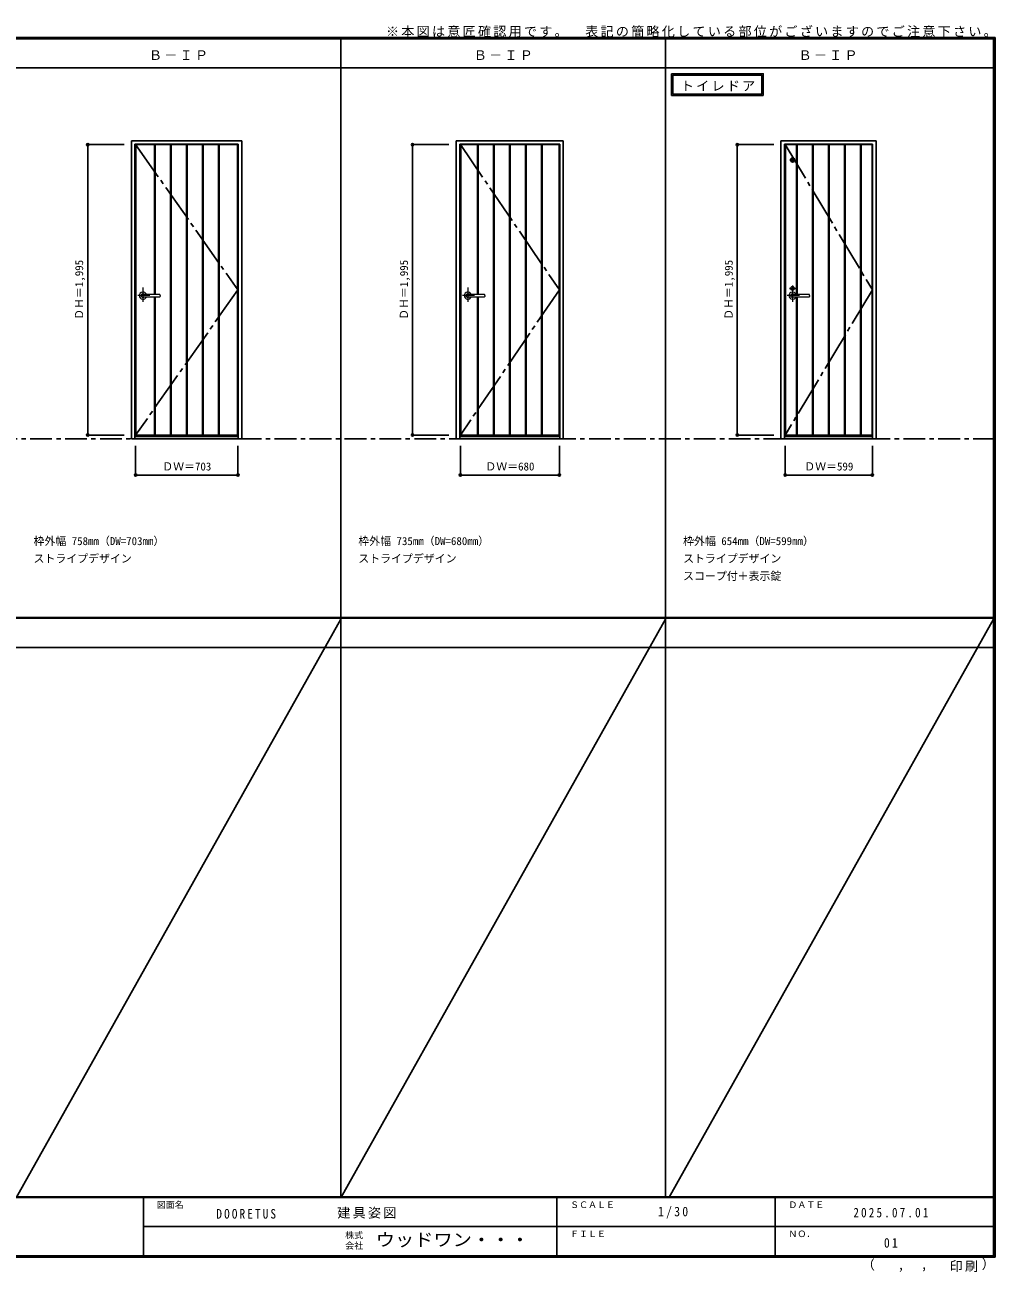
# Model space of a CAD drawing. Units: millimetres, scale not verified. Extents: x -6000 to 5700, y -4307 to 4260.
# Drawn here: x -966 to 5700, y -4307 to 4260 of the extents above; entities that cross this region are included whole.
import ezdxf
from ezdxf.enums import TextEntityAlignment as Align

# ---------------------------------------------------------------- set-up
doc = ezdxf.new("R2010")
doc.units = ezdxf.units.MM
doc.header["$LTSCALE"] = 30
doc.header["$PDMODE"] = 32
doc.header["$PDSIZE"] = 15
for name, pattern in [('CHAIN1', [8, 5, -1, 1, -1]), ('CHAIN2', [12, 9, -1, 1, -1]), ('DASHED1', [1.8, 1.2, -0.6])]:
    doc.linetypes.add(name, pattern=pattern)
for name, color, linetype in [('0-1_通り芯', 4, 'CHAIN1'), ('0-2_扉', 3, 'Continuous'), ('0-3_仕上げ', 7, 'Continuous'), ('0-4_枠', 3, 'Continuous'), ('0-7', 7, 'CHAIN2'), ('0-A_文字', 7, 'Continuous'), ('0-B_寸法', 7, 'Continuous'), ('F-1_枠', 6, 'Continuous'), ('F-A_文字', 7, 'Continuous')]:
    doc.layers.add(name, color=color, linetype=linetype)
doc.layers.add('0-5_レバー', color=7, linetype='Continuous', lineweight=18)
doc.styles.add('ＭＳ ゴシック', font='')
doc.styles.get('ＭＳ ゴシック').set_extended_font_data('MS Gothic')

msp = doc.modelspace()

# ---------------------------------------------------------------- linework, layer by layer
at = {"layer": '0-1_通り芯'}
msp.add_line((4288.5, 2450.5), (4328.5, 2450.5), dxfattribs=at)
at = {"layer": '0-2_扉'}
for p, q in [((-205.2, 3438), (497.8, 3438)), ((-205.2, 1443), (-205.2, 3438)), ((497.8, 1443), (497.8, 3438)), ((2026.4, 3438), (2706.4, 3438)), ((2026.4, 1443), (2026.4, 3438)), ((2706.4, 1443), (2706.4, 3438)), ((4258, 3438), (4857, 3438)), ((4258, 1443), (4258, 3438)), ((4857, 1443), (4857, 3438)), ((-205.2, 1443), (497.8, 1443)), ((2026.4, 1443), (2706.4, 1443)), ((4258, 1443), (4857, 1443))]:
    msp.add_line(p, q, dxfattribs=at)
at = {"layer": '0-3_仕上げ'}
for p, q in [((-205.2, 3438), (497.8, 3438)), ((-205.2, 1443), (-205.2, 3438)), ((-203.2, 1443), (-203.2, 3438)), ((-75.7, 2407.5), (-75.7, 3438)), ((-73.7, 2407.5), (-73.7, 3438)), ((-71.7, 2407.5), (-71.7, 3438)), ((34.3, 1443), (34.3, 3438)), ((36.3, 1443), (36.3, 3438)), ((38.3, 1443), (38.3, 3438)), ((144.3, 1443), (144.3, 3438)), ((146.3, 1443), (146.3, 3438)), ((148.3, 1443), (148.3, 3438)), ((254.3, 1443), (254.3, 3438)), ((256.3, 1443), (256.3, 3438)), ((258.3, 1443), (258.3, 3438)), ((364.3, 1443), (364.3, 3438)), ((366.3, 1443), (366.3, 3438)), ((368.3, 1443), (368.3, 3438)), ((495.8, 3299.5), (495.8, 3438)), ((495.8, 1443), (495.8, 3438)), ((497.8, 1443), (497.8, 3438)), ((2026.4, 3438), (2706.4, 3438)), ((2026.4, 1443), (2026.4, 3438)), ((2028.4, 1443), (2028.4, 3438)), ((2144.4, 2407.5), (2144.4, 3438)), ((2146.4, 2407.5), (2146.4, 3438)), ((2148.4, 2407.5), (2148.4, 3438)), ((2254.4, 1443), (2254.4, 3438)), ((2256.4, 1443), (2256.4, 3438)), ((2258.4, 1443), (2258.4, 3438)), ((2364.4, 1443), (2364.4, 3438)), ((2366.4, 1443), (2366.4, 3438)), ((2368.4, 1443), (2368.4, 3438)), ((2474.4, 1443), (2474.4, 3438)), ((2476.4, 1443), (2476.4, 3438)), ((2478.4, 1443), (2478.4, 3438)), ((2584.4, 1443), (2584.4, 3438)), ((2586.4, 1443), (2586.4, 3438)), ((2588.4, 1443), (2588.4, 3438)), ((2704.4, 3299.5), (2704.4, 3438)), ((2704.4, 1443), (2704.4, 3438)), ((2706.4, 1443), (2706.4, 3438)), ((4258, 3438), (4857, 3438)), ((4258, 1443), (4258, 3438)), ((4260, 1443), (4260, 3438)), ((4335.5, 2407.5), (4335.5, 3438)), ((4337.5, 2407.5), (4337.5, 3438)), ((4339.5, 2407.5), (4339.5, 3438)), ((4445.5, 1443), (4445.5, 3438)), ((4447.5, 1443), (4447.5, 3438)), ((4449.5, 1443), (4449.5, 3438)), ((4555.5, 1443), (4555.5, 3438)), ((4557.5, 1443), (4557.5, 3438)), ((4559.5, 1443), (4559.5, 3438)), ((4665.5, 1443), (4665.5, 3438)), ((4667.5, 1443), (4667.5, 3438)), ((4669.5, 1443), (4669.5, 3438)), ((4775.5, 1443), (4775.5, 3438)), ((4777.5, 1443), (4777.5, 3438)), ((4779.5, 1443), (4779.5, 3438)), ((4855, 1443), (4855, 3438)), ((-75.7, 1443), (-75.7, 2393.5)), ((-73.7, 1443), (-73.7, 2393.5)), ((-71.7, 1443), (-71.7, 2393.5)), ((2144.4, 1443), (2144.4, 2393.5)), ((2146.4, 1443), (2146.4, 2393.5)), ((2148.4, 1443), (2148.4, 2393.5)), ((4335.5, 1443), (4335.5, 2393.5)), ((4337.5, 1443), (4337.5, 2393.5)), ((4339.5, 1443), (4339.5, 2393.5)), ((-205.2, 1443), (497.8, 1443)), ((2026.4, 1443), (2706.4, 1443))]:
    msp.add_line(p, q, dxfattribs=at)
at = {"layer": '0-3_仕上げ', "color": 4, "linetype": 'DASHED1'}
for p, q in [((4297.5, 3328.1), (4313.9, 3344.5)), ((4297.58, 3338.07), (4303.93, 3344.42)), ((4301.97, 3322.67), (4319.33, 3340.03)), ((4309.72, 3320.52), (4321.48, 3332.28))]:
    msp.add_line(p, q, dxfattribs=at)
at = {"layer": '0-3_仕上げ'}
msp.add_lwpolyline([(4258, 1443), (4857, 1443), (4857, 3438)], dxfattribs=at)
msp.add_circle((4309, 3333), 15, dxfattribs=at)
at = {"layer": '0-3_仕上げ', "color": 3}
msp.add_circle((4309, 3333), 12.5, dxfattribs=at)
at = {"layer": '0-4_枠'}
for p, q in [((-234.2, 3465), (523.8, 3465)), ((-234.2, 1418), (-234.2, 3465)), ((-210.2, 3441), (499.8, 3441)), ((-210.2, 1418), (-210.2, 3441)), ((499.8, 1418), (499.8, 3441)), ((523.8, 1418), (523.8, 3465)), ((1997.4, 3465), (2732.4, 3465)), ((1997.4, 1418), (1997.4, 3465)), ((2021.4, 3441), (2708.4, 3441)), ((2021.4, 1418), (2021.4, 3441)), ((2708.4, 1418), (2708.4, 3441)), ((2732.4, 1418), (2732.4, 3465)), ((4229, 3465), (4883, 3465)), ((4229, 1418), (4229, 3465)), ((4253, 3441), (4859, 3441)), ((4253, 1418), (4253, 3441)), ((4859, 1418), (4859, 3441)), ((4883, 1418), (4883, 3465)), ((-234.2, 1418), (523.8, 1418)), ((-210.2, 1433), (499.8, 1433)), ((1997.4, 1418), (2732.4, 1418)), ((2021.4, 1433), (2708.4, 1433)), ((4229, 1418), (4883, 1418)), ((4253, 1433), (4859, 1433))]:
    msp.add_line(p, q, dxfattribs=at)
at = {"layer": '0-5_レバー', "color": 4, "linetype": 'CHAIN1'}
for p, q in [((-107.9, 2400.5), (-190.92, 2400.5)), ((-154.7, 2456.96), (-154.7, 2357.11)), ((2123.7, 2400.5), (2040.68, 2400.5)), ((2076.9, 2456.96), (2076.9, 2357.11)), ((4355.3, 2400.5), (4272.28, 2400.5)), ((4308.5, 2470.5), (4308.5, 2357.11))]:
    msp.add_line(p, q, dxfattribs=at)
at = {"layer": '0-5_レバー'}
for p, q in [((-37.7, 2400.5), (-37.7, 2405.99)), ((-37.7, 2400.5), (-37.7, 2395)), ((2193.9, 2400.5), (2193.9, 2405.99)), ((2193.9, 2400.5), (2193.9, 2395)), ((4425.5, 2400.5), (4425.5, 2405.99)), ((4425.5, 2400.5), (4425.5, 2395))]:
    msp.add_line(p, q, dxfattribs=at)
for points in [[(-144.74, 2407.49), (-145.51, 2408.28), (-147.48, 2409.65), (-149.73, 2410.66), (-152.16, 2411.29), (-154.7, 2411.5), (-157.24, 2411.29), (-159.67, 2410.66), (-161.92, 2409.65), (-163.89, 2408.28), (-165.51, 2406.61), (-166.71, 2404.71), (-167.45, 2402.65), (-167.7, 2400.5), (-167.45, 2398.35), (-166.71, 2396.29), (-165.51, 2394.39), (-163.89, 2392.72), (-161.92, 2391.35), (-159.67, 2390.34), (-157.24, 2389.71), (-154.7, 2389.5), (-152.16, 2389.71), (-149.73, 2390.34), (-147.48, 2391.35), (-145.51, 2392.72), (-144.74, 2393.51)], [(-39.2, 2407.5), (-48.93, 2407.5), (-59.11, 2407.5), (-68.71, 2407.5), (-77.7, 2407.5), (-86.11, 2407.5), (-93.92, 2407.5), (-100.74, 2407.5), (-107.04, 2407.5), (-112.8, 2407.5), (-118.05, 2407.5), (-122.84, 2407.5), (-127.5, 2407.5), (-131.7, 2407.5), (-135.45, 2407.5), (-137.45, 2407.5), (-139.3, 2407.5), (-141.31, 2407.49), (-143.72, 2407.49), (-145.21, 2407.49), (-146.75, 2407.49), (-148.27, 2407.49), (-149.37, 2407.49), (-149.83, 2407.49), (-149.83, 2407.48)], [(-39.2, 2407.5), (-48.28, 2407.5), (-48.68, 2407.5)], [(2086.86, 2407.49), (2086.09, 2408.28), (2084.12, 2409.65), (2081.88, 2410.66), (2079.44, 2411.29), (2076.9, 2411.5), (2074.36, 2411.29), (2071.93, 2410.66), (2069.68, 2409.65), (2067.71, 2408.28), (2066.09, 2406.61), (2064.89, 2404.71), (2064.15, 2402.65), (2063.9, 2400.5), (2064.15, 2398.35), (2064.89, 2396.29), (2066.09, 2394.39), (2067.71, 2392.72), (2069.68, 2391.35), (2071.93, 2390.34), (2074.36, 2389.71), (2076.9, 2389.5), (2079.44, 2389.71), (2081.88, 2390.34), (2084.12, 2391.35), (2086.09, 2392.72), (2086.86, 2393.51)], [(2192.4, 2407.5), (2182.67, 2407.5), (2172.49, 2407.5), (2162.89, 2407.5), (2153.9, 2407.5), (2145.49, 2407.5), (2137.68, 2407.5), (2130.86, 2407.5), (2124.56, 2407.5), (2118.8, 2407.5), (2113.55, 2407.5), (2108.76, 2407.5), (2104.11, 2407.5), (2099.9, 2407.5), (2096.15, 2407.5), (2094.15, 2407.5), (2092.3, 2407.5), (2090.29, 2407.49), (2087.88, 2407.49), (2086.39, 2407.49), (2084.85, 2407.49), (2083.33, 2407.49), (2082.23, 2407.49), (2081.77, 2407.49), (2081.77, 2407.48)], [(2192.4, 2407.5), (2183.32, 2407.5), (2182.92, 2407.5)], [(4318.46, 2407.49), (4317.69, 2408.28), (4315.72, 2409.65), (4313.48, 2410.66), (4311.04, 2411.29), (4308.5, 2411.5), (4305.96, 2411.29), (4303.53, 2410.66), (4301.28, 2409.65), (4299.31, 2408.28), (4297.69, 2406.61), (4296.49, 2404.71), (4295.75, 2402.65), (4295.5, 2400.5), (4295.75, 2398.35), (4296.49, 2396.29), (4297.69, 2394.39), (4299.31, 2392.72), (4301.28, 2391.35), (4303.53, 2390.34), (4305.96, 2389.71), (4308.5, 2389.5), (4311.04, 2389.71), (4313.48, 2390.34), (4315.72, 2391.35), (4317.69, 2392.72), (4318.46, 2393.51)], [(4424, 2407.5), (4414.27, 2407.5), (4404.09, 2407.5), (4394.49, 2407.5), (4385.5, 2407.5), (4377.09, 2407.5), (4369.28, 2407.5), (4362.46, 2407.5), (4356.16, 2407.5), (4350.4, 2407.5), (4345.15, 2407.5), (4340.36, 2407.5), (4335.71, 2407.5), (4331.5, 2407.5), (4327.75, 2407.5), (4325.75, 2407.5), (4323.9, 2407.5), (4321.89, 2407.49), (4319.48, 2407.49), (4317.99, 2407.49), (4316.45, 2407.49), (4314.93, 2407.49), (4313.83, 2407.49), (4313.37, 2407.49), (4313.37, 2407.48)], [(4424, 2407.5), (4414.92, 2407.5), (4414.52, 2407.5)], [(-149.68, 2393.51), (-149.55, 2393.51), (-149.11, 2393.51), (-148.39, 2393.51), (-147.37, 2393.51), (-146.11, 2393.51), (-144.76, 2393.51), (-141.9, 2393.51), (-138.92, 2393.5), (-135.9, 2393.5), (-132.86, 2393.5), (-129.79, 2393.5), (-126.71, 2393.5), (-122.71, 2393.5), (-118.3, 2393.5), (-113.33, 2393.5), (-107.8, 2393.5), (-101.71, 2393.5), (-95.06, 2393.5), (-87.85, 2393.5), (-79.26, 2393.5), (-70, 2393.5), (-60.06, 2393.5), (-49.45, 2393.5), (-39.2, 2393.5)], [(2081.92, 2393.51), (2082.05, 2393.51), (2082.49, 2393.51), (2083.21, 2393.51), (2084.23, 2393.51), (2085.49, 2393.51), (2086.84, 2393.51), (2089.7, 2393.51), (2092.68, 2393.5), (2095.7, 2393.5), (2098.74, 2393.5), (2101.81, 2393.5), (2104.89, 2393.5), (2108.89, 2393.5), (2113.3, 2393.5), (2118.27, 2393.5), (2123.8, 2393.5), (2129.89, 2393.5), (2136.54, 2393.5), (2143.75, 2393.5), (2152.34, 2393.5), (2161.6, 2393.5), (2171.54, 2393.5), (2182.15, 2393.5), (2192.4, 2393.5)], [(4313.52, 2393.51), (4313.65, 2393.51), (4314.09, 2393.51), (4314.81, 2393.51), (4315.83, 2393.51), (4317.09, 2393.51), (4318.44, 2393.51), (4321.3, 2393.51), (4324.28, 2393.5), (4327.3, 2393.5), (4330.34, 2393.5), (4333.41, 2393.5), (4336.49, 2393.5), (4340.49, 2393.5), (4344.9, 2393.5), (4349.87, 2393.5), (4355.4, 2393.5), (4361.49, 2393.5), (4368.14, 2393.5), (4375.35, 2393.5), (4383.94, 2393.5), (4393.2, 2393.5), (4403.14, 2393.5), (4413.75, 2393.5), (4424, 2393.5)]]:
    msp.add_lwpolyline(points, dxfattribs=at)
at = {"layer": '0-5_レバー', "color": 4}
msp.add_circle((4308.5, 2450.5), 13, dxfattribs=at)
at = {"layer": '0-5_レバー'}
for centre, radius, start, end in [((-154.7, 2400.5), 24.55, 16.59952, 343.36736), ((-39.2, 2406), 1.5, 0.00847, 89.9163), ((-39.2, 2406), 1.5, 360, 90.17419), ((2076.9, 2400.5), 24.55, 16.59952, 343.36736), ((2192.4, 2406), 1.5, 0.00847, 89.9163), ((2192.4, 2406), 1.5, 360, 90.17419), ((4308.5, 2400.5), 24.55, 16.59952, 343.36736), ((4424, 2406), 1.5, 0.00847, 89.9163), ((4424, 2406), 1.5, 360, 90.17419), ((-39.2, 2395), 1.5, 270.16419, 0), ((-39.2, 2395), 1.5, 269.91059, 359.99153), ((2192.4, 2395), 1.5, 270.16419, 0), ((2192.4, 2395), 1.5, 269.91059, 359.99153), ((4424, 2395), 1.5, 270.16419, 0), ((4424, 2395), 1.5, 269.91059, 359.99153)]:
    msp.add_arc(centre, radius, start, end, dxfattribs=at)
at = {"layer": '0-7'}
for p, q in [((-205.2, 3438), (497.8, 2440.5)), ((2026.4, 3438), (2706.4, 2440.5)), ((4258, 3438), (4857, 2440.5)), ((497.8, 2440.5), (-205.2, 1443)), ((2706.4, 2440.5), (2026.4, 1443)), ((4857, 2440.5), (4258, 1443))]:
    msp.add_line(p, q, dxfattribs=at)
at = {"layer": '0-A_文字'}
for p, q in [((3476.4, 3925), (3476.4, 3775)), ((3486.4, 3915), (3486.4, 3785)), ((3486.4, 3915), (4097.43, 3915)), ((4097.43, 3915), (4097.43, 3785)), ((3476.4, 3775), (4107.43, 3775)), ((3486.4, 3785), (4097.43, 3785))]:
    msp.add_line(p, q, dxfattribs=at)
msp.add_lwpolyline([(3476.4, 3925), (4107.43, 3925), (4107.43, 3775)], dxfattribs=at)
at = {"layer": '0-B_寸法', "color": 4}
for p, q in [((-534.2, 3438), (-284.2, 3438)), ((-534.2, 3438), (-534.2, 1443)), ((1697.4, 3438), (1947.4, 3438)), ((1697.4, 3438), (1697.4, 1443)), ((3929, 3438), (4179, 3438)), ((3929, 3438), (3929, 1443)), ((-534.2, 1443), (-284.2, 1443)), ((1697.4, 1443), (1947.4, 1443)), ((3929, 1443), (4179, 1443)), ((-205.2, 1168), (-205.2, 1368)), ((497.8, 1168), (497.8, 1368)), ((2026.4, 1168), (2026.4, 1368)), ((2706.4, 1168), (2706.4, 1368)), ((4258, 1168), (4258, 1368)), ((4857, 1168), (4857, 1368)), ((-205.2, 1168), (497.8, 1168)), ((2026.4, 1168), (2706.4, 1168)), ((4258, 1168), (4857, 1168))]:
    msp.add_line(p, q, dxfattribs=at)
at = {"layer": '0-B_寸法'}
for p in [(-534.2, 3438), (1697.4, 3438), (3929, 3438), (-534.2, 1443), (1697.4, 1443), (3929, 1443), (-205.2, 1168), (497.8, 1168), (2026.4, 1168), (2706.4, 1168), (4258, 1168), (4857, 1168)]:
    msp.add_point(p, dxfattribs=at)
at = {"layer": 'F-1_枠'}
for p, q in [((-6000, 4175), (5700, 4175)), ((-6000, 4170), (5700, 4170)), ((-6000, 4165), (5700, 4165)), ((1204.8, 4175), (1204.8, -3790)), ((3436.4, 4175), (3436.4, -3790)), ((5690, 4175), (5690, -4205)), ((5695, 4175), (5695, -4205)), ((5700, 4175), (5700, -4205)), ((-6000, 3965), (5700, 3965)), ((-6000, 190.5), (5700, 190.5)), ((-6000, 187.5), (5700, 187.5)), ((-6000, 184.5), (5700, 184.5)), ((-6000, -15.5), (5700, -15.5)), ((5700, -3790), (-6000, -3790)), ((5700, -3795), (-6000, -3795)), ((-150, -3795), (-150, -4195)), ((2690, -3795), (2690, -4195)), ((4190, -3795), (4190, -4195)), ((-150, -3995), (5690, -3995.01)), ((5700, -4195), (-6000, -4195)), ((5700, -4200), (-6000, -4200)), ((5700, -4205), (-6000, -4205))]:
    msp.add_line(p, q, dxfattribs=at)
at = {"layer": 'F-1_枠', "color": 7, "linetype": 'CHAIN1'}
msp.add_line((-5490, 1418), (5690, 1418), dxfattribs=at)
at = {"layer": 'F-A_文字'}
for p, q in [((1204.8, 178.5), (-1026.8, -3796)), ((3436.4, 178.5), (1204.8, -3796)), ((5690, 178.5), (3458.4, -3796))]:
    msp.add_line(p, q, dxfattribs=at)

# ---------------------------------------------------------------- texts
at = {"layer": '0-A_文字', "style": 'ＭＳ ゴシック'}
for s, p in [('枠外幅 758mm（DW=703mm）', (-906.8, 670.5)), ('枠外幅 735mm（DW=680mm）', (1324.8, 670.5)), ('枠外幅 654mm（DW=599mm）', (3556.4, 670.5)), ('ストライプデザイン', (-906.8, 550.5)), ('ストライプデザイン', (1324.8, 550.5)), ('ストライプデザイン', (3556.4, 550.5)), ('スコープ付＋表示錠', (3556.4, 430.5))]:
    msp.add_text(s, height=54.99, dxfattribs=at).set_placement(p, align=Align.BOTTOM_LEFT)
at = {"layer": '0-A_文字', "char_height": 65.98, "attachment_point": 7, "style": 'ＭＳ ゴシック'}
for s, insert in [('\\T1.17;Ｂ－ＩＰ', (-113.5, 4020)), ('\\T1.17;Ｂ－ＩＰ', (2118.1, 4020)), ('\\T1.17;Ｂ－ＩＰ', (4349.7, 4020)), ('\\T1.17;トイレドア', (3541.06, 3805))]:
    msp.add_mtext(s, dxfattribs=dict(at, insert=insert))
at = {"layer": '0-B_寸法', "style": 'ＭＳ ゴシック'}
for p in [(-549.2, 2234.25), (1682.4, 2234.25), (3914, 2234.25)]:
    msp.add_text('ＤＨ＝1,995', height=54.99, rotation=90, dxfattribs=at).set_placement(p, align=Align.BOTTOM_LEFT)
for s, p in [('ＤＷ＝703', (-22.45, 1183)), ('ＤＷ＝680', (2197.65, 1183)), ('ＤＷ＝599', (4388.75, 1183))]:
    msp.add_text(s, height=54.99, dxfattribs=at).set_placement(p, align=Align.BOTTOM_LEFT)
at = {"layer": 'F-A_文字', "style": 'ＭＳ ゴシック'}
for s, height, p in [('図面名', 43.99, (-60, -3880)), ('ＳＣＡＬＥ', 43.99, (2780, -3880)), ('ＤＡＴＥ', 43.99, (4280, -3880)), ('株式', 43.99, (1235, -4089)), ('ＦＩＬＥ', 43.99, (2780, -4080)), ('ＮＯ．', 43.99, (4280, -4080)), ('会社', 43.99, (1235, -4161)), ('（', 65.98, (4784.03, -4308.31)), (',', 65.98, (5031.28, -4308.31)), (',', 65.98, (5190.2, -4305.53)), ('）', 65.98, (5608.4, -4304.13))]:
    msp.add_text(s, height=height, dxfattribs=at).set_placement(p, align=Align.BOTTOM_LEFT)
at = {"layer": 'F-A_文字', "style": 'ＭＳ ゴシック', "width": 1.1}
msp.add_text('ウッドワン・・・', height=87.98, dxfattribs=at).set_placement((1445, -4155), align=Align.BOTTOM_LEFT)
at = {"layer": 'F-A_文字', "char_height": 65.98, "attachment_point": 7, "style": 'ＭＳ ゴシック'}
for s, insert in [('\\T1.17;※本図は意匠確認用です。\u3000表記の簡略化している部位がございますのでご注意下さい。', (1515, 4175)), ('\\T1.38;\\W0.9;1/30', (3383.75, -3940)), ('\\T1.39;\\W0.85;DOORETUS', (350, -3940.79)), ('\\T1.17;建具姿図', (1180.42, -3940)), ('\\T1.39;\\W0.85;2025.07.01', (4726.25, -3932.5)), ('\\T1.36;\\W0.9;01', (4936.25, -4140)), ('\\T1.17;印刷', (5388.15, -4306.92))]:
    msp.add_mtext(s, dxfattribs=dict(at, insert=insert))

doc.saveas('drawing.dxf')
